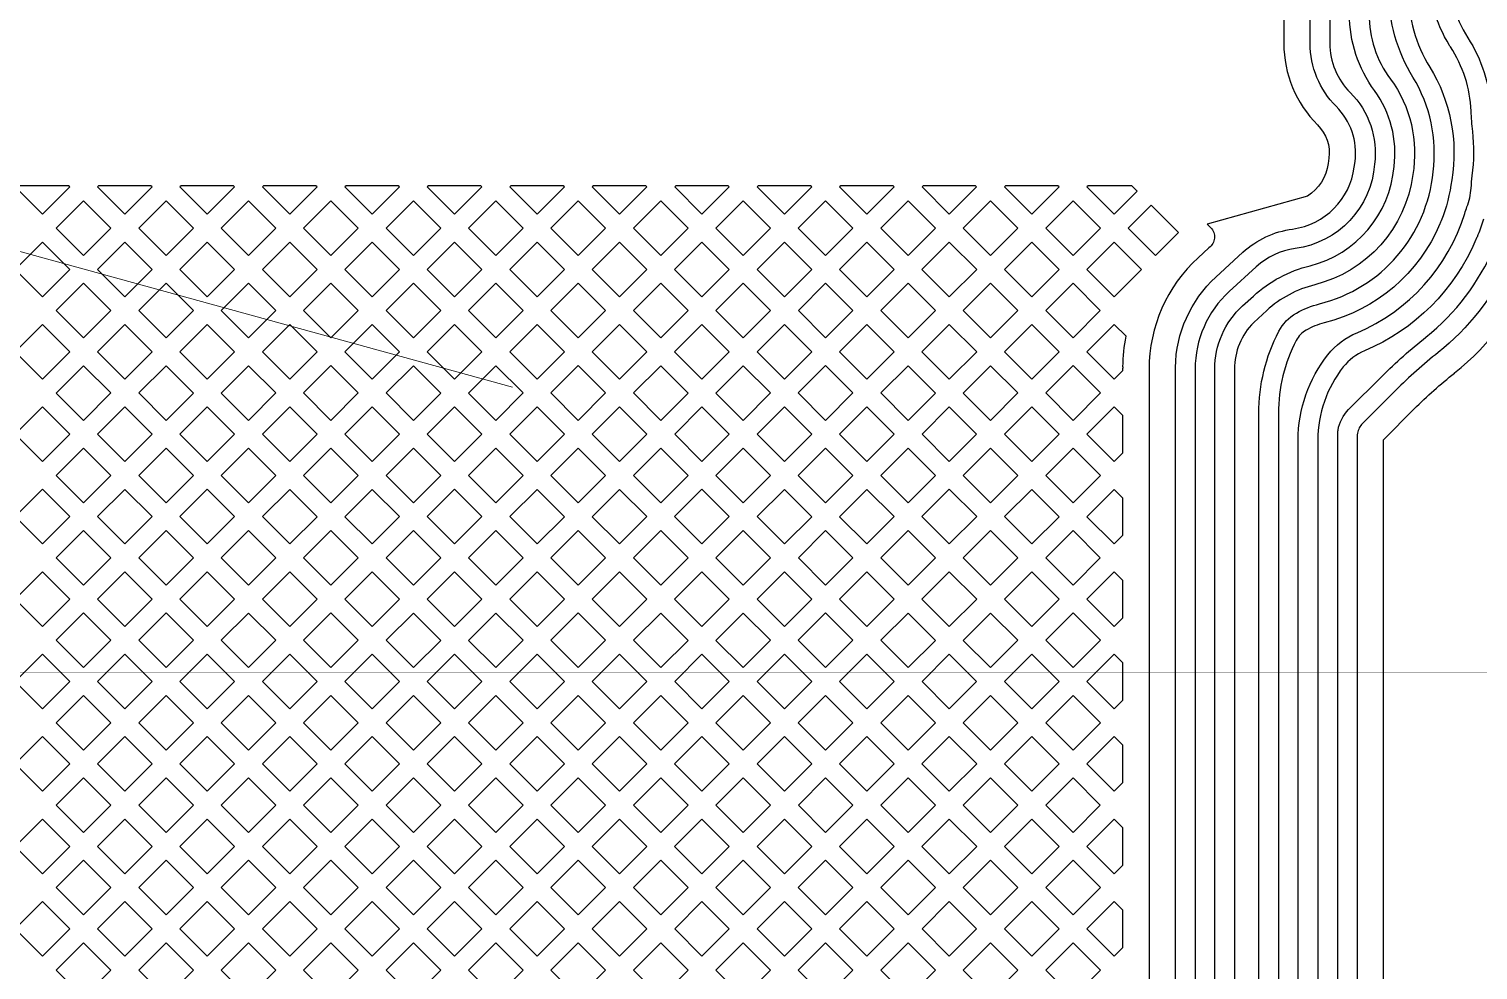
# Model space of a CAD drawing. Extents: x 726 to 4465, y 139 to 737.
# Drawn here: x 3900.94 to 3906.56, y 418.2 to 421.85 of the extents above; entities that cross this region are included whole.
import ezdxf

# ---------------------------------------------------------------- set-up
doc = ezdxf.new("R2010")
doc.units = 0
doc.layers.get('0').update_dxf_attribs({"lineweight": 5})
doc.layers.add('bak_bak_ttr1-bcq6716', color=11, linetype='Continuous')
doc.layers.add('quyukuang', color=9, linetype='Continuous')

msp = doc.modelspace()

# ---------------------------------------------------------------- linework, layer by layer
at = {"linetype": 'Continuous'}
msp.add_line((3881.8393, 426.2362), (3902.8182, 420.4576), dxfattribs=at)
at = {"layer": 'bak_bak_ttr1-bcq6716'}
for points in [[(3902.011, 424.0886, 0.221484), (3901.9136, 423.9404, -0.013703), (3901.9101, 423.9089, -0.024184), (3901.9094, 423.9053, -0.021861), (3901.9092, 423.9021, 0.256965), (3902.0373, 423.5877, 0.017551), (3902.221, 423.4491, -0.027154), (3902.3863, 423.3201, 0.063839), (3902.7786, 423.0574, -0.027036), (3902.8701, 423.0054, 0.143746), (3903.3557, 422.8629), (3905.6717, 422.8629, -0.369965), (3906.4362, 422.2079, -0.049587), (3906.4446, 422.1248), (3906.4446, 422.0788, 0.143357), (3906.5224, 421.8133, -0.131952), (3906.6117, 421.532, 0.016753)], [(3905.5414, 393.1713), (3905.5414, 420.5281, -0.210791), (3905.6491, 420.7729), (3905.6914, 420.8114, -0.124286), (3905.9106, 420.9289, 0.32153), (3906.2364, 421.3132, 0.193155), (3906.1606, 421.6082, -0.159593), (3906.0636, 421.9045), (3906.0636, 422.0899, 0.414218), (3905.6717, 422.4819), (3903.3392, 422.4819, -0.214935), (3901.9427, 423.1113), (3901.8111, 423.2602, 0.139395), (3901.5761, 423.4107, -0.119013), (3901.3369, 423.552, 0.032648), (3901.2822, 423.5988, -0.114622), (3901.1781, 423.7216, 0.024809), (3901.1521, 423.7669, -0.125083), (3901.0864, 423.9622, 0.150038), (3901.0165, 424.0707)], [(3901.2429, 424.0811, 0.215043), (3901.1705, 423.9154, 0.085942), (3901.2163, 423.808, -0.024823), (3901.246, 423.7561, 0.114664), (3901.328, 423.6597, -0.032585), (3901.3901, 423.6065, 0.119056), (3901.5987, 423.4835, -0.137815), (3901.8682, 423.3107), (3901.9998, 423.1618, 0.214933), (3903.3392, 422.5581), (3905.6717, 422.5581, -0.414217), (3906.1398, 422.0899), (3906.1398, 421.9045, 0.159772), (3906.2222, 421.653, -0.204457), (3906.3091, 421.2821, -0.308212), (3905.9288, 420.8549, 0.12411), (3905.7427, 420.7551), (3905.6922, 420.7084, 0.198921), (3905.6176, 420.5281), (3905.6176, 393.1713, 0.046082)], [(3901.6722, 423.8953, 0.024059), (3901.6746, 423.8789), (3901.7273, 423.8308, -0.163983), (3901.7627, 423.767, 0.181106), (3901.9469, 423.4647, 0.01663), (3902.1288, 423.327, -0.025048), (3902.2933, 423.1987, 0.06261), (3902.7105, 422.921, -0.027071), (3902.7878, 422.8771, 0.143723), (3903.3557, 422.7105), (3905.6717, 422.7105, -0.414216), (3906.2922, 422.0899), (3906.2922, 421.9927, 0.138263), (3906.375, 421.6994, -0.180374), (3906.4602, 421.2619, -0.062294), (3906.4193, 421.1031, -0.005999), (3906.4142, 421.0916, -0.236094), (3905.9656, 420.707, 0.068395), (3905.8951, 420.6786, 0.144991), (3905.8571, 420.6393, 0.119649), (3905.7882, 420.3557), (3905.7882, 393.2338, 0.027339)], [(3905.3801, 393.1708), (3905.3801, 395.457, -0.176164), (3905.389, 395.4815), (3905.389, 420.5344, -0.20628), (3905.5456, 420.8849), (3905.6504, 420.981, -0.153216), (3905.8433, 421.0711, 0.338092), (3906.0824, 421.3117), (3906.0853, 421.333, 0.232607), (3906.0122, 421.5471, -0.198875), (3905.9112, 421.7912), (3905.9112, 422.0899, 0.414222), (3905.6717, 422.3295), (3903.105, 422.3295, -0.198891), (3902.0888, 422.7505), (3902.0073, 422.8318, -0.031337), (3901.8286, 423.01), (3901.7511, 423.0977, 0.122359), (3901.4857, 423.2804, -0.102676), (3901.2304, 423.4425, 0.032524), (3901.1912, 423.4765, -0.114023), (3901.0428, 423.6508), (3900.9946, 423.7351, 0.225661), (3900.886, 423.7325)], [(3905.712, 393.2335), (3905.712, 420.3557, -0.119772), (3905.7895, 420.6745, -0.144919), (3905.8576, 420.7449, -0.068376), (3905.9474, 420.781, 0.31799), (3906.3878, 421.293, 0.171756), (3906.3099, 421.6597, -0.138199), (3906.216, 421.9926), (3906.216, 422.0899, 0.414217), (3905.6717, 422.6343), (3903.3557, 422.6343, -0.143737), (3902.7465, 422.8131, 0.02713), (3902.6763, 422.8529, -0.062599), (3902.2434, 423.1411, 0.025059), (3902.0848, 423.2648, -0.016626), (3901.8989, 423.4055, -0.018291), (3901.8969, 423.4073, -0.029361), (3901.8933, 423.4098, -0.157968), (3901.6977, 423.7099, 0.204576), (3901.562, 423.7212, -0.097437), (3901.4946, 423.7079)], [(3900.8926, 423.6238, -0.371601), (3900.9546, 423.5997, 0.111791), (3901.1299, 423.395, -0.033198), (3901.1596, 423.3691, 0.102632), (3901.4499, 423.1849, -0.122439), (3901.675, 423.03), (3901.7519, 422.9429, 0.030833), (3901.9363, 422.7582), (3901.9376, 422.7572), (3902.0166, 422.6785, 0.19893), (3903.105, 422.2274), (3905.6717, 422.2274, -0.414225), (3905.8091, 422.0899), (3905.8091, 421.791, 0.198874), (3905.9401, 421.475, -0.232115), (3905.9841, 421.3462), (3905.9813, 421.3251, -0.221416), (3905.901, 421.1987)], [(3905.9874, 422.0899), (3905.9874, 421.7912, 0.199236), (3906.0664, 421.6007, -0.232308), (3906.1608, 421.3233, -0.355431), (3905.8532, 420.9955, 0.153079), (3905.7018, 420.9248), (3905.5971, 420.8288, 0.209505), (3905.4652, 420.5283), (3905.4652, 395.4659, -0.176164)], [(3905.8647, 393.4499), (3905.8647, 420.2524, -0.169228), (3905.9802, 420.5839, -0.125646), (3906.0929, 420.6691, 0.221707), (3906.5105, 421.132, -0.016811), (3906.5193, 421.1568, 0.076201), (3906.5353, 421.2298, -0.01641), (3906.5399, 421.2781, 0.060417), (3906.5416, 421.45, -0.016763), (3906.5355, 421.5289, 0.134973), (3906.455, 421.7774, -0.003027), (3906.4518, 421.7829, -0.137714), (3906.3684, 422.0787)], [(3906.1951, 393.4509), (3906.1951, 420.254), (3906.3148, 420.3737, -0.028444), (3906.471, 420.5126), (3906.471, 420.5129, 0.124641), (3906.787, 420.9284, 0.00447), (3906.7936, 420.9434), (3906.7936, 420.9436, 0.007172), (3906.7984, 420.9551, 0.019146), (3906.8256, 421.032, -0.014516), (3906.8268, 421.0353, 0.014793), (3906.8296, 421.043, 0.074683), (3906.8652, 421.2106, -0.014833), (3906.8677, 421.2347), (3906.8797, 421.4105, 0.052941), (3906.8642, 421.684), (3906.8644, 421.684)], [(3906.5831, 421.1089, -0.01974), (3906.5618, 421.0484, -0.019348), (3906.5606, 421.0459, -0.01952), (3906.5596, 421.0432, -0.005287), (3906.5539, 421.0302, -0.194623), (3906.1224, 420.5988, 0.125805), (3906.0397, 420.5362, 0.169035), (3905.9409, 420.2524), (3905.9409, 393.4504, 0.014348)], [(3905.5114, 421.0906), (3905.5252, 421.0768, -0.467661), (3905.5185, 420.9988), (3905.4769, 420.9601, 0.209998), (3905.2868, 420.5278), (3905.2868, 395.5447, -0.149087), (3905.2782, 395.5163), (3905.2782, 393.1701, 0.05776)], [(3906.0171, 393.4507), (3906.0191, 420.2884, -0.018396), (3906.0194, 420.2911, -0.155124), (3906.0604, 420.371), (3906.1891, 420.4997, -0.028458), (3906.3603, 420.6523, 0.125102), (3906.6239, 420.9998, 0.004862)], [(3906.6821, 420.9429, -0.116834), (3906.4076, 420.5925, 0.028433), (3906.2429, 420.4458), (3906.1145, 420.3174, 0.151167), (3906.0947, 420.2796, 0.022779), (3906.0933, 420.252), (3906.0933, 393.4512, 0.014599)]]:
    msp.add_lwpolyline(points, format="xyb", dxfattribs=at)
for points in [[(3900.8895, 421.2343), (3900.9954, 421.1285), (3901.1014, 421.2345), (3901.0968, 421.239), (3900.8942, 421.239)], [(3901.2092, 421.2345), (3901.3152, 421.1285), (3901.4212, 421.2345), (3901.4166, 421.239), (3901.2137, 421.239)], [(3901.5289, 421.2345), (3901.635, 421.1285), (3901.7408, 421.2343), (3901.7361, 421.239), (3901.5335, 421.239)], [(3901.8486, 421.2343), (3901.9545, 421.1285), (3902.0605, 421.2345), (3902.0559, 421.239), (3901.8533, 421.239)], [(3902.1683, 421.2345), (3902.2743, 421.1285), (3902.3803, 421.2345), (3902.3757, 421.239), (3902.1728, 421.239)], [(3902.4881, 421.2345), (3902.5939, 421.1286), (3902.6998, 421.2345), (3902.6953, 421.239), (3902.4926, 421.239)], [(3902.8076, 421.2345), (3902.9136, 421.1285), (3903.0196, 421.2345), (3903.015, 421.239), (3902.8122, 421.239)], [(3903.1274, 421.2345), (3903.2334, 421.1285), (3903.3394, 421.2345), (3903.3348, 421.239), (3903.1319, 421.239)], [(3903.4472, 421.2345), (3903.553, 421.1286), (3903.6589, 421.2345), (3903.6544, 421.239), (3903.4517, 421.239)], [(3903.7667, 421.2345), (3903.8727, 421.1285), (3903.9787, 421.2345), (3903.9741, 421.239), (3903.7713, 421.239)], [(3904.0865, 421.2345), (3904.1925, 421.1285), (3904.2985, 421.2345), (3904.2939, 421.239), (3904.091, 421.239)], [(3904.4063, 421.2345), (3904.5121, 421.1286), (3904.618, 421.2345), (3904.6135, 421.239), (3904.4108, 421.239)], [(3904.7258, 421.2345), (3904.8318, 421.1285), (3904.9378, 421.2345), (3904.9332, 421.239), (3904.7304, 421.239)], [(3905.0456, 421.2345), (3905.1516, 421.1285), (3905.2407, 421.2176), (3905.2193, 421.239), (3905.0501, 421.239)], [(3901.0493, 421.0746), (3901.1553, 420.9686), (3901.2613, 421.0746), (3901.1553, 421.1806)], [(3901.3691, 421.0746), (3901.4751, 420.9686), (3901.5811, 421.0746), (3901.4751, 421.1806)], [(3901.6888, 421.0746), (3901.7947, 420.9687), (3901.9006, 421.0746), (3901.7947, 421.1805)], [(3902.0084, 421.0746), (3902.1144, 420.9686), (3902.2204, 421.0746), (3902.1144, 421.1806)], [(3902.3282, 421.0746), (3902.434, 420.9687), (3902.5401, 421.0747), (3902.4342, 421.1806)], [(3902.6478, 421.0747), (3902.7538, 420.9687), (3902.8597, 421.0746), (3902.7537, 421.1806)], [(3902.9675, 421.0746), (3903.0735, 420.9686), (3903.1795, 421.0746), (3903.0735, 421.1806)], [(3903.2873, 421.0746), (3903.3931, 420.9687), (3903.4992, 421.0747), (3903.3933, 421.1806)], [(3903.6069, 421.0747), (3903.7129, 420.9687), (3903.8188, 421.0746), (3903.7128, 421.1806)], [(3903.9266, 421.0746), (3904.0326, 420.9686), (3904.1386, 421.0746), (3904.0326, 421.1806)], [(3904.2464, 421.0746), (3904.3523, 420.9687), (3904.4583, 421.0747), (3904.3524, 421.1806)], [(3904.566, 421.0747), (3904.672, 420.9687), (3904.7779, 421.0746), (3904.6719, 421.1806)], [(3904.8857, 421.0746), (3904.9917, 420.9686), (3905.0977, 421.0746), (3904.9917, 421.1806)], [(3905.2055, 421.0746), (3905.3114, 420.9687), (3905.4005, 421.0578), (3905.2946, 421.1637)], [(3900.8895, 420.9148), (3900.9955, 420.8088), (3901.1014, 420.9147), (3900.9954, 421.0207)], [(3901.2092, 420.9147), (3901.3152, 420.8087), (3901.4212, 420.9147), (3901.3152, 421.0207)], [(3901.5289, 420.9147), (3901.6348, 420.8088), (3901.7408, 420.9148), (3901.635, 421.0207)], [(3901.8486, 420.9148), (3901.9546, 420.8088), (3902.0605, 420.9147), (3901.9545, 421.0207)], [(3902.1683, 420.9147), (3902.2742, 420.8088), (3902.3802, 420.9148), (3902.2743, 421.0207)], [(3902.4879, 420.9148), (3902.5939, 420.8088), (3902.7, 420.9148), (3902.5939, 421.0208)], [(3902.8077, 420.9148), (3902.9137, 420.8088), (3903.0196, 420.9147), (3902.9136, 421.0207)], [(3903.1274, 420.9147), (3903.2333, 420.8088), (3903.3393, 420.9148), (3903.2334, 421.0207)], [(3903.447, 420.9148), (3903.553, 420.8088), (3903.6591, 420.9148), (3903.553, 421.0208)], [(3903.7668, 420.9148), (3903.8728, 420.8088), (3903.9787, 420.9147), (3903.8727, 421.0207)], [(3904.0865, 420.9147), (3904.1924, 420.8088), (3904.2984, 420.9148), (3904.1925, 421.0207)], [(3904.4061, 420.9148), (3904.5121, 420.8088), (3904.6182, 420.9148), (3904.5121, 421.0208)], [(3904.7259, 420.9148), (3904.8319, 420.8088), (3904.9378, 420.9147), (3904.8318, 421.0207)], [(3905.0456, 420.9147), (3905.1515, 420.8088), (3905.2575, 420.9148), (3905.1516, 421.0207)], [(3901.0494, 420.7549), (3901.1554, 420.6489), (3901.2613, 420.7548), (3901.1553, 420.8608)], [(3901.3691, 420.7548), (3901.4749, 420.6489), (3901.581, 420.7549), (3901.4751, 420.8608)], [(3901.6887, 420.7549), (3901.7947, 420.6489), (3901.9007, 420.7549), (3901.7947, 420.8609)], [(3902.0085, 420.7549), (3902.1144, 420.649), (3902.2203, 420.7549), (3902.1144, 420.8608)], [(3902.328, 420.7549), (3902.434, 420.6489), (3902.5401, 420.7549), (3902.434, 420.8609)], [(3902.6478, 420.7549), (3902.7538, 420.6489), (3902.8598, 420.7549), (3902.7538, 420.8609)], [(3902.9676, 420.7549), (3903.0735, 420.649), (3903.1794, 420.7549), (3903.0735, 420.8608)], [(3903.2871, 420.7549), (3903.3931, 420.6489), (3903.4992, 420.7549), (3903.3931, 420.8609)], [(3903.6069, 420.7549), (3903.7129, 420.6489), (3903.8189, 420.7549), (3903.7129, 420.8609)], [(3903.9267, 420.7549), (3904.0326, 420.649), (3904.1385, 420.7549), (3904.0326, 420.8608)], [(3904.2462, 420.7549), (3904.3523, 420.6489), (3904.4583, 420.7549), (3904.3523, 420.8609)], [(3904.566, 420.7549), (3904.672, 420.6489), (3904.7781, 420.7549), (3904.672, 420.8609)], [(3904.8858, 420.7549), (3904.9917, 420.649), (3905.0976, 420.7549), (3904.9917, 420.8608)], [(3900.8895, 420.595), (3900.9955, 420.489), (3901.1015, 420.595), (3900.9955, 420.701)], [(3901.2093, 420.595), (3901.3152, 420.4891), (3901.4211, 420.595), (3901.3152, 420.7009)], [(3901.5288, 420.595), (3901.6348, 420.489), (3901.7408, 420.595), (3901.6348, 420.701)], [(3901.8486, 420.595), (3901.9545, 420.4891), (3902.0605, 420.5951), (3901.9546, 420.701)], [(3902.1683, 420.5951), (3902.2743, 420.4891), (3902.3802, 420.595), (3902.2742, 420.701)], [(3902.4879, 420.595), (3902.5939, 420.489), (3902.6999, 420.595), (3902.5939, 420.701)], [(3902.8077, 420.595), (3902.9136, 420.4891), (3903.0196, 420.5951), (3902.9137, 420.701)], [(3903.1274, 420.5951), (3903.2334, 420.4891), (3903.3393, 420.595), (3903.2333, 420.701)], [(3903.447, 420.595), (3903.553, 420.489), (3903.6591, 420.595), (3903.553, 420.701)], [(3903.7668, 420.595), (3903.8727, 420.4891), (3903.9787, 420.5951), (3903.8728, 420.701)], [(3904.0865, 420.5951), (3904.1925, 420.4891), (3904.2984, 420.595), (3904.1924, 420.701)], [(3904.4061, 420.595), (3904.5121, 420.489), (3904.6182, 420.595), (3904.5121, 420.701)], [(3904.7259, 420.595), (3904.8318, 420.4891), (3904.9378, 420.5951), (3904.8319, 420.701)], [(3901.0494, 420.4351), (3901.1553, 420.3292), (3901.2613, 420.4353), (3901.1554, 420.5411)], [(3901.3691, 420.4353), (3901.4751, 420.3292), (3901.581, 420.4351), (3901.4749, 420.5411)], [(3901.6887, 420.4351), (3901.7946, 420.3292), (3901.9006, 420.4353), (3901.7947, 420.5411)], [(3902.0084, 420.4353), (3902.1144, 420.3292), (3902.2204, 420.4353), (3902.1144, 420.5413)], [(3902.3282, 420.4353), (3902.4342, 420.3292), (3902.5401, 420.4351), (3902.434, 420.5411)], [(3902.6478, 420.4351), (3902.7537, 420.3292), (3902.8597, 420.4353), (3902.7538, 420.5411)], [(3902.9675, 420.4353), (3903.0735, 420.3292), (3903.1795, 420.4353), (3903.0735, 420.5413)], [(3903.2873, 420.4353), (3903.3933, 420.3292), (3903.4992, 420.4351), (3903.3931, 420.5411)], [(3903.6069, 420.4351), (3903.7128, 420.3292), (3903.8188, 420.4353), (3903.7129, 420.5411)], [(3903.9266, 420.4353), (3904.0326, 420.3292), (3904.1386, 420.4353), (3904.0326, 420.5413)], [(3904.2464, 420.4353), (3904.3524, 420.3292), (3904.4583, 420.4351), (3904.3523, 420.5411)], [(3904.566, 420.4351), (3904.6719, 420.3292), (3904.7779, 420.4353), (3904.672, 420.5411)], [(3904.8857, 420.4353), (3904.9917, 420.3292), (3905.0977, 420.4353), (3904.9917, 420.5413)], [(3900.8896, 420.2754), (3900.9955, 420.1695), (3901.1014, 420.2754), (3900.9955, 420.3812)], [(3901.2092, 420.2754), (3901.3152, 420.1694), (3901.4212, 420.2754), (3901.3152, 420.3814)], [(3901.5289, 420.2754), (3901.6348, 420.1695), (3901.7407, 420.2754), (3901.6348, 420.3812)], [(3901.8485, 420.2754), (3901.9545, 420.1693), (3902.0605, 420.2754), (3901.9545, 420.3814)], [(3902.1683, 420.2754), (3902.2743, 420.1694), (3902.3803, 420.2754), (3902.2743, 420.3814)], [(3902.488, 420.2754), (3902.5939, 420.1695), (3902.6998, 420.2754), (3902.5939, 420.3812)], [(3902.8076, 420.2754), (3902.9136, 420.1693), (3903.0196, 420.2754), (3902.9136, 420.3814)], [(3903.1274, 420.2754), (3903.2334, 420.1693), (3903.3394, 420.2754), (3903.2334, 420.3814)], [(3903.4472, 420.2754), (3903.553, 420.1695), (3903.6589, 420.2754), (3903.553, 420.3813)], [(3903.7667, 420.2754), (3903.8727, 420.1694), (3903.9787, 420.2754), (3903.8727, 420.3814)], [(3904.0865, 420.2754), (3904.1925, 420.1694), (3904.2985, 420.2754), (3904.1925, 420.3814)], [(3904.4063, 420.2754), (3904.5121, 420.1695), (3904.618, 420.2754), (3904.5121, 420.3812)], [(3904.7258, 420.2754), (3904.8318, 420.1694), (3904.9378, 420.2754), (3904.8318, 420.3814)], [(3905.0456, 420.2754), (3905.1516, 420.1694), (3905.1852, 420.203), (3905.1852, 420.3477), (3905.1516, 420.3814)], [(3901.0494, 420.1156), (3901.1554, 420.0096), (3901.2613, 420.1155), (3901.1553, 420.2215)], [(3901.3691, 420.1155), (3901.4749, 420.0096), (3901.581, 420.1156), (3901.4751, 420.2215)], [(3901.6887, 420.1156), (3901.7947, 420.0096), (3901.9006, 420.1155), (3901.7946, 420.2215)], [(3902.0084, 420.1155), (3902.1144, 420.0095), (3902.2204, 420.1155), (3902.1144, 420.2215)], [(3902.3282, 420.1155), (3902.434, 420.0096), (3902.5401, 420.1156), (3902.4342, 420.2215)], [(3902.6478, 420.1156), (3902.7538, 420.0096), (3902.8597, 420.1155), (3902.7537, 420.2215)], [(3902.9675, 420.1155), (3903.0735, 420.0095), (3903.1795, 420.1155), (3903.0735, 420.2215)], [(3903.2873, 420.1155), (3903.3931, 420.0096), (3903.4992, 420.1156), (3903.3933, 420.2215)], [(3903.6069, 420.1156), (3903.7129, 420.0096), (3903.8188, 420.1155), (3903.7128, 420.2215)], [(3903.9266, 420.1155), (3904.0326, 420.0095), (3904.1386, 420.1155), (3904.0326, 420.2215)], [(3904.2464, 420.1155), (3904.3523, 420.0096), (3904.4583, 420.1156), (3904.3524, 420.2215)], [(3904.566, 420.1156), (3904.672, 420.0096), (3904.7779, 420.1155), (3904.6719, 420.2215)], [(3904.8857, 420.1155), (3904.9917, 420.0095), (3905.0977, 420.1155), (3904.9917, 420.2215)], [(3900.8895, 419.9557), (3900.9955, 419.8497), (3901.1015, 419.9557), (3900.9955, 420.0617)], [(3901.2093, 419.9557), (3901.3152, 419.8498), (3901.4211, 419.9557), (3901.3152, 420.0616)], [(3901.5288, 419.9557), (3901.6348, 419.8497), (3901.7408, 419.9557), (3901.6348, 420.0617)], [(3901.8486, 419.9557), (3901.9546, 419.8497), (3902.0605, 419.9556), (3901.9545, 420.0616)], [(3902.1683, 419.9556), (3902.2741, 419.8497), (3902.3802, 419.9557), (3902.2743, 420.0616)], [(3902.4879, 419.9557), (3902.5939, 419.8497), (3902.6999, 419.9557), (3902.5939, 420.0617)], [(3902.8077, 419.9557), (3902.9137, 419.8497), (3903.0196, 419.9556), (3902.9136, 420.0616)], [(3903.1274, 419.9556), (3903.2333, 419.8497), (3903.3393, 419.9557), (3903.2334, 420.0616)], [(3903.447, 419.9557), (3903.553, 419.8497), (3903.6591, 419.9557), (3903.553, 420.0617)], [(3903.7668, 419.9557), (3903.8728, 419.8497), (3903.9787, 419.9556), (3903.8727, 420.0616)], [(3904.0865, 419.9556), (3904.1924, 419.8497), (3904.2984, 419.9557), (3904.1925, 420.0616)], [(3904.4061, 419.9557), (3904.5121, 419.8497), (3904.6182, 419.9557), (3904.5121, 420.0617)], [(3904.7259, 419.9557), (3904.8319, 419.8497), (3904.9378, 419.9556), (3904.8318, 420.0616)], [(3905.0456, 419.9556), (3905.1515, 419.8497), (3905.1852, 419.8835), (3905.1852, 420.0279), (3905.1516, 420.0616)], [(3901.0494, 419.7958), (3901.1553, 419.6899), (3901.2613, 419.7959), (3901.1554, 419.9018)], [(3901.3691, 419.7959), (3901.4751, 419.6899), (3901.581, 419.7958), (3901.4749, 419.9018)], [(3901.6887, 419.7958), (3901.7947, 419.6898), (3901.9007, 419.7958), (3901.7947, 419.9018)], [(3902.0085, 419.7958), (3902.1144, 419.6899), (3902.2203, 419.7958), (3902.1144, 419.9017)], [(3902.328, 419.7958), (3902.434, 419.6898), (3902.5401, 419.7958), (3902.434, 419.9018)], [(3902.6478, 419.7958), (3902.7538, 419.6898), (3902.8598, 419.7958), (3902.7538, 419.9018)], [(3902.9676, 419.7958), (3903.0735, 419.6899), (3903.1794, 419.7958), (3903.0735, 419.9017)], [(3903.2871, 419.7958), (3903.3931, 419.6898), (3903.4992, 419.7958), (3903.3931, 419.9018)], [(3903.6069, 419.7958), (3903.7129, 419.6898), (3903.8189, 419.7958), (3903.7129, 419.9018)], [(3903.9267, 419.7958), (3904.0326, 419.6899), (3904.1385, 419.7958), (3904.0326, 419.9017)], [(3904.2462, 419.7958), (3904.3523, 419.6898), (3904.4583, 419.7958), (3904.3523, 419.9018)], [(3904.566, 419.7958), (3904.672, 419.6898), (3904.778, 419.7958), (3904.672, 419.9018)], [(3904.8858, 419.7958), (3904.9917, 419.6899), (3905.0976, 419.7958), (3904.9917, 419.9017)], [(3900.8895, 419.6359), (3900.9954, 419.53), (3901.1014, 419.636), (3900.9955, 419.7419)], [(3901.2092, 419.636), (3901.3152, 419.53), (3901.4212, 419.636), (3901.3152, 419.7421)], [(3901.5289, 419.636), (3901.635, 419.53), (3901.7408, 419.6359), (3901.6348, 419.7419)], [(3901.8486, 419.6359), (3901.9545, 419.53), (3902.0605, 419.636), (3901.9546, 419.7419)], [(3902.1683, 419.636), (3902.2743, 419.53), (3902.3802, 419.6359), (3902.2742, 419.7419)], [(3902.4879, 419.6359), (3902.5939, 419.5299), (3902.6999, 419.6359), (3902.5939, 419.7419)], [(3902.8077, 419.6359), (3902.9136, 419.53), (3903.0196, 419.636), (3902.9137, 419.7419)], [(3903.1274, 419.636), (3903.2334, 419.53), (3903.3393, 419.6359), (3903.2333, 419.7419)], [(3903.447, 419.6359), (3903.553, 419.5299), (3903.6591, 419.6359), (3903.553, 419.7419)], [(3903.7668, 419.6359), (3903.8727, 419.53), (3903.9787, 419.636), (3903.8728, 419.7419)], [(3904.0865, 419.636), (3904.1925, 419.53), (3904.2984, 419.6359), (3904.1924, 419.7419)], [(3904.4061, 419.6359), (3904.5121, 419.5299), (3904.6182, 419.6359), (3904.5121, 419.7419)], [(3904.7259, 419.6359), (3904.8318, 419.53), (3904.9378, 419.636), (3904.8319, 419.7419)], [(3905.0456, 419.636), (3905.1516, 419.53), (3905.1852, 419.5637), (3905.1852, 419.7082), (3905.1515, 419.7419)], [(3901.0493, 419.4762), (3901.1553, 419.3701), (3901.2613, 419.4762), (3901.1553, 419.5822)], [(3901.3691, 419.4762), (3901.4751, 419.3701), (3901.5811, 419.4762), (3901.4751, 419.5822)], [(3901.6888, 419.4762), (3901.7947, 419.3703), (3901.9006, 419.4762), (3901.7947, 419.582)], [(3902.0084, 419.4762), (3902.1144, 419.3701), (3902.2204, 419.4762), (3902.1144, 419.5822)], [(3902.3282, 419.4762), (3902.4342, 419.3701), (3902.5401, 419.476), (3902.434, 419.582)], [(3902.6478, 419.476), (3902.7537, 419.3701), (3902.8597, 419.4762), (3902.7538, 419.582)], [(3902.9675, 419.4762), (3903.0735, 419.3701), (3903.1795, 419.4762), (3903.0735, 419.5822)], [(3903.2873, 419.4762), (3903.3933, 419.3701), (3903.4992, 419.476), (3903.3931, 419.582)], [(3903.6069, 419.476), (3903.7128, 419.3701), (3903.8188, 419.4762), (3903.7129, 419.582)], [(3903.9266, 419.4762), (3904.0326, 419.3701), (3904.1386, 419.4762), (3904.0326, 419.5822)], [(3904.2464, 419.4762), (3904.3524, 419.3701), (3904.4583, 419.476), (3904.3523, 419.582)], [(3904.566, 419.476), (3904.6719, 419.3701), (3904.7779, 419.4762), (3904.672, 419.582)], [(3904.8857, 419.4762), (3904.9917, 419.3701), (3905.0977, 419.4762), (3904.9917, 419.5822)], [(3900.8895, 419.3164), (3900.9955, 419.2104), (3901.1014, 419.3163), (3900.9954, 419.4223)], [(3901.2092, 419.3163), (3901.3152, 419.2102), (3901.4212, 419.3163), (3901.3152, 419.4223)], [(3901.5289, 419.3163), (3901.6348, 419.2104), (3901.7408, 419.3164), (3901.635, 419.4223)], [(3901.8486, 419.3164), (3901.9546, 419.2104), (3902.0605, 419.3163), (3901.9545, 419.4223)], [(3902.1683, 419.3163), (3902.2743, 419.2102), (3902.3803, 419.3163), (3902.2743, 419.4223)], [(3902.4881, 419.3163), (3902.5939, 419.2104), (3902.6998, 419.3163), (3902.5939, 419.4221)], [(3902.8076, 419.3163), (3902.9136, 419.2102), (3903.0196, 419.3163), (3902.9136, 419.4223)], [(3903.1274, 419.3163), (3903.2334, 419.2102), (3903.3394, 419.3163), (3903.2334, 419.4223)], [(3903.4472, 419.3163), (3903.553, 419.2104), (3903.6589, 419.3163), (3903.553, 419.4221)], [(3903.7667, 419.3163), (3903.8727, 419.2102), (3903.9787, 419.3163), (3903.8727, 419.4223)], [(3904.0865, 419.3163), (3904.1925, 419.2102), (3904.2985, 419.3163), (3904.1925, 419.4223)], [(3904.4063, 419.3163), (3904.5121, 419.2104), (3904.618, 419.3163), (3904.5121, 419.4221)], [(3904.7258, 419.3163), (3904.8318, 419.2102), (3904.9378, 419.3163), (3904.8318, 419.4223)], [(3905.0456, 419.3163), (3905.1516, 419.2102), (3905.1852, 419.2439), (3905.1852, 419.3886), (3905.1516, 419.4223)], [(3901.0494, 419.1565), (3901.1554, 419.0505), (3901.2613, 419.1564), (3901.1553, 419.2624)], [(3901.3691, 419.1564), (3901.4749, 419.0505), (3901.581, 419.1565), (3901.4751, 419.2624)], [(3901.6887, 419.1565), (3901.7947, 419.0505), (3901.9007, 419.1565), (3901.7947, 419.2625)], [(3902.0085, 419.1565), (3902.1145, 419.0505), (3902.2204, 419.1564), (3902.1144, 419.2624)], [(3902.3282, 419.1564), (3902.434, 419.0505), (3902.5401, 419.1565), (3902.4342, 419.2624)], [(3902.6478, 419.1565), (3902.7538, 419.0505), (3902.8597, 419.1564), (3902.7537, 419.2624)], [(3902.9675, 419.1564), (3903.0735, 419.0504), (3903.1795, 419.1564), (3903.0735, 419.2624)], [(3903.2873, 419.1564), (3903.3931, 419.0505), (3903.4992, 419.1565), (3903.3933, 419.2624)], [(3903.6069, 419.1565), (3903.7129, 419.0505), (3903.8188, 419.1564), (3903.7128, 419.2624)], [(3903.9266, 419.1564), (3904.0326, 419.0504), (3904.1386, 419.1564), (3904.0326, 419.2624)], [(3904.2464, 419.1564), (3904.3523, 419.0505), (3904.4583, 419.1565), (3904.3524, 419.2624)], [(3904.566, 419.1565), (3904.672, 419.0505), (3904.7779, 419.1564), (3904.6719, 419.2624)], [(3904.8857, 419.1564), (3904.9917, 419.0504), (3905.0977, 419.1564), (3904.9917, 419.2624)], [(3900.8895, 418.9966), (3900.9955, 418.8906), (3901.1015, 418.9966), (3900.9955, 419.1026)], [(3901.2093, 418.9966), (3901.3152, 418.8907), (3901.4211, 418.9966), (3901.3152, 419.1025)], [(3901.5288, 418.9966), (3901.6348, 418.8906), (3901.7408, 418.9966), (3901.6348, 419.1026)], [(3901.8486, 418.9966), (3901.9546, 418.8906), (3902.0606, 418.9966), (3901.9546, 419.1026)], [(3902.1684, 418.9966), (3902.2743, 418.8907), (3902.3802, 418.9966), (3902.2743, 419.1025)], [(3902.4879, 418.9966), (3902.5939, 418.8906), (3902.7, 418.9966), (3902.5939, 419.1026)], [(3902.8077, 418.9966), (3902.9137, 418.8906), (3903.0196, 418.9965), (3902.9136, 419.1025)], [(3903.1274, 418.9965), (3903.2333, 418.8906), (3903.3393, 418.9966), (3903.2334, 419.1025)], [(3903.447, 418.9966), (3903.553, 418.8906), (3903.6591, 418.9966), (3903.553, 419.1026)], [(3903.7668, 418.9966), (3903.8728, 418.8906), (3903.9787, 418.9965), (3903.8727, 419.1025)], [(3904.0865, 418.9965), (3904.1924, 418.8906), (3904.2984, 418.9966), (3904.1925, 419.1025)], [(3904.4061, 418.9966), (3904.5121, 418.8906), (3904.6182, 418.9966), (3904.5121, 419.1026)], [(3904.7259, 418.9966), (3904.8319, 418.8906), (3904.9378, 418.9965), (3904.8318, 419.1025)], [(3905.0456, 418.9965), (3905.1515, 418.8906), (3905.1852, 418.9244), (3905.1852, 419.0688), (3905.1516, 419.1025)], [(3901.0494, 418.8367), (3901.1553, 418.7308), (3901.2613, 418.8368), (3901.1554, 418.9427)], [(3901.3691, 418.8368), (3901.4751, 418.7308), (3901.581, 418.8367), (3901.4749, 418.9427)], [(3901.6887, 418.8367), (3901.7947, 418.7307), (3901.9007, 418.8367), (3901.7947, 418.9427)], [(3902.0085, 418.8367), (3902.1144, 418.7308), (3902.2204, 418.8368), (3902.1145, 418.9427)], [(3902.3282, 418.8368), (3902.4342, 418.7308), (3902.5401, 418.8367), (3902.434, 418.9427)], [(3902.6478, 418.8367), (3902.7538, 418.7307), (3902.8598, 418.8367), (3902.7538, 418.9427)], [(3902.9676, 418.8367), (3903.0735, 418.7308), (3903.1794, 418.8367), (3903.0735, 418.9426)], [(3903.2871, 418.8367), (3903.3931, 418.7307), (3903.4992, 418.8367), (3903.3931, 418.9427)], [(3903.6069, 418.8367), (3903.7129, 418.7307), (3903.8189, 418.8367), (3903.7129, 418.9427)], [(3903.9267, 418.8367), (3904.0326, 418.7308), (3904.1385, 418.8367), (3904.0326, 418.9426)], [(3904.2462, 418.8367), (3904.3523, 418.7307), (3904.4583, 418.8367), (3904.3523, 418.9427)], [(3904.566, 418.8367), (3904.672, 418.7307), (3904.778, 418.8367), (3904.672, 418.9427)], [(3904.8858, 418.8367), (3904.9917, 418.7308), (3905.0976, 418.8367), (3904.9917, 418.9426)], [(3900.8895, 418.6768), (3900.9954, 418.5709), (3901.1014, 418.6769), (3900.9955, 418.7828)], [(3901.2092, 418.6769), (3901.3152, 418.5709), (3901.4212, 418.6769), (3901.3152, 418.783)], [(3901.5289, 418.6769), (3901.635, 418.5709), (3901.7408, 418.6768), (3901.6348, 418.7828)], [(3901.8486, 418.6768), (3901.9545, 418.5709), (3902.0605, 418.6769), (3901.9546, 418.7828)], [(3902.1683, 418.6769), (3902.2743, 418.5709), (3902.3803, 418.6769), (3902.2743, 418.783)], [(3902.488, 418.6769), (3902.5941, 418.5709), (3902.6999, 418.6768), (3902.5939, 418.7828)], [(3902.8077, 418.6768), (3902.9136, 418.5709), (3903.0196, 418.6769), (3902.9137, 418.7828)], [(3903.1274, 418.6769), (3903.2334, 418.5709), (3903.3393, 418.6768), (3903.2333, 418.7828)], [(3903.447, 418.6768), (3903.553, 418.5708), (3903.6591, 418.6768), (3903.553, 418.7828)], [(3903.7668, 418.6768), (3903.8727, 418.5709), (3903.9787, 418.6769), (3903.8728, 418.7828)], [(3904.0865, 418.6769), (3904.1925, 418.5709), (3904.2984, 418.6768), (3904.1924, 418.7828)], [(3904.4061, 418.6768), (3904.5121, 418.5708), (3904.6182, 418.6768), (3904.5121, 418.7828)], [(3904.7259, 418.6768), (3904.8318, 418.5709), (3904.9378, 418.6769), (3904.8319, 418.7828)], [(3905.0456, 418.6769), (3905.1516, 418.5709), (3905.1852, 418.6046), (3905.1852, 418.749), (3905.1515, 418.7828)], [(3901.0493, 418.517), (3901.1553, 418.411), (3901.2613, 418.517), (3901.1553, 418.6231)], [(3901.3691, 418.517), (3901.4751, 418.411), (3901.5811, 418.517), (3901.4751, 418.6231)], [(3901.6888, 418.517), (3901.7947, 418.4112), (3901.9006, 418.517), (3901.7947, 418.6229)], [(3902.0084, 418.517), (3902.1144, 418.411), (3902.2204, 418.517), (3902.1144, 418.6231)], [(3902.3282, 418.517), (3902.4342, 418.411), (3902.5402, 418.517), (3902.4342, 418.6231)], [(3902.6479, 418.517), (3902.7538, 418.4112), (3902.8597, 418.517), (3902.7538, 418.6229)], [(3902.9675, 418.517), (3903.0735, 418.411), (3903.1795, 418.517), (3903.0735, 418.6231)], [(3903.2873, 418.517), (3903.3933, 418.411), (3903.4992, 418.5169), (3903.3931, 418.6229)], [(3903.6069, 418.5169), (3903.7128, 418.411), (3903.8188, 418.517), (3903.7129, 418.6229)], [(3903.9266, 418.517), (3904.0326, 418.411), (3904.1386, 418.517), (3904.0326, 418.6231)], [(3904.2464, 418.517), (3904.3524, 418.411), (3904.4583, 418.5169), (3904.3523, 418.6229)], [(3904.566, 418.5169), (3904.6719, 418.411), (3904.7779, 418.517), (3904.672, 418.6229)], [(3904.8857, 418.517), (3904.9917, 418.411), (3905.0977, 418.517), (3904.9917, 418.6231)], [(3900.8895, 418.3573), (3900.9955, 418.2513), (3901.1014, 418.3572), (3900.9954, 418.4632)], [(3901.2092, 418.3572), (3901.3152, 418.2511), (3901.4212, 418.3572), (3901.3152, 418.4632)], [(3901.5289, 418.3572), (3901.6348, 418.2513), (3901.7408, 418.3573), (3901.635, 418.4632)], [(3901.8486, 418.3573), (3901.9546, 418.2513), (3902.0605, 418.3572), (3901.9545, 418.4632)], [(3902.1683, 418.3572), (3902.2743, 418.2511), (3902.3803, 418.3572), (3902.2743, 418.4632)], [(3902.488, 418.3572), (3902.5939, 418.2513), (3902.6999, 418.3573), (3902.5941, 418.4632)], [(3902.8077, 418.3573), (3902.9137, 418.2513), (3903.0196, 418.3572), (3902.9136, 418.4632)], [(3903.1274, 418.3572), (3903.2334, 418.2511), (3903.3394, 418.3572), (3903.2334, 418.4632)], [(3903.4472, 418.3572), (3903.553, 418.2513), (3903.6589, 418.3572), (3903.553, 418.463)], [(3903.7667, 418.3572), (3903.8727, 418.2511), (3903.9787, 418.3572), (3903.8727, 418.4632)], [(3904.0865, 418.3572), (3904.1925, 418.2511), (3904.2985, 418.3572), (3904.1925, 418.4632)], [(3904.4063, 418.3572), (3904.5121, 418.2513), (3904.618, 418.3572), (3904.5121, 418.463)], [(3904.7258, 418.3572), (3904.8318, 418.2511), (3904.9378, 418.3572), (3904.8318, 418.4632)], [(3905.0456, 418.3572), (3905.1516, 418.2511), (3905.1852, 418.2848), (3905.1852, 418.4295), (3905.1516, 418.4632)], [(3901.0494, 418.1974), (3901.1554, 418.0914), (3901.2613, 418.1973), (3901.1553, 418.3033)], [(3901.3691, 418.1973), (3901.4749, 418.0914), (3901.581, 418.1974), (3901.4751, 418.3033)], [(3901.6887, 418.1974), (3901.7947, 418.0914), (3901.9007, 418.1974), (3901.7947, 418.3034)], [(3902.0085, 418.1974), (3902.1145, 418.0914), (3902.2204, 418.1973), (3902.1144, 418.3033)], [(3902.3282, 418.1973), (3902.434, 418.0914), (3902.5401, 418.1974), (3902.4342, 418.3033)], [(3902.6478, 418.1974), (3902.7538, 418.0914), (3902.8598, 418.1974), (3902.7538, 418.3034)], [(3902.9676, 418.1974), (3903.0736, 418.0914), (3903.1795, 418.1973), (3903.0735, 418.3033)], [(3903.2873, 418.1973), (3903.3931, 418.0914), (3903.4992, 418.1974), (3903.3933, 418.3033)], [(3903.6069, 418.1974), (3903.7129, 418.0914), (3903.8188, 418.1973), (3903.7128, 418.3033)], [(3903.9266, 418.1973), (3904.0326, 418.0912), (3904.1386, 418.1973), (3904.0326, 418.3033)], [(3904.2464, 418.1973), (3904.3523, 418.0914), (3904.4583, 418.1974), (3904.3524, 418.3033)], [(3904.566, 418.1974), (3904.672, 418.0914), (3904.7779, 418.1973), (3904.6719, 418.3033)], [(3904.8857, 418.1973), (3904.9917, 418.0912), (3905.0977, 418.1973), (3904.9917, 418.3033)]]:
    msp.add_lwpolyline(points, close=True, dxfattribs=at)
msp.add_lwpolyline([(3905.901, 421.1987), (3905.9005, 421.1992), (3905.5114, 421.0906)], dxfattribs=at)
msp.add_lwpolyline([(3905.0456, 420.5951), (3905.1516, 420.4891), (3905.1852, 420.5228), (3905.1852, 420.5278, -0.029116), (3905.1856, 420.5337, -0.017954), (3905.1855, 420.5372, -0.043175), (3905.1973, 420.6552), (3905.1515, 420.701)], format="xyb", close=True, dxfattribs=at)
at = {"layer": 'quyukuang', "const_width": 0.001}
msp.add_lwpolyline([(3898.2198, 419.3526), (3898.2198, 424.8435), (3907.8944, 424.8435), (3907.8944, 419.3526)], close=True, dxfattribs=at)

doc.saveas('drawing.dxf')
